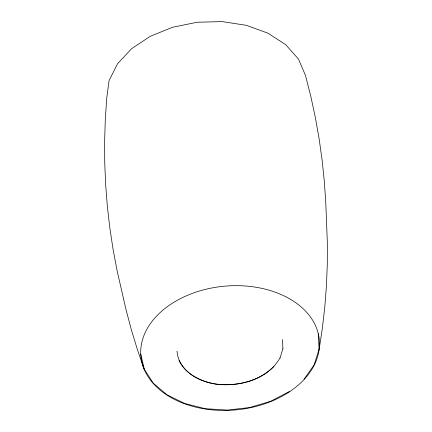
<?xml version="1.0" encoding="UTF-8"?>
<svg xmlns="http://www.w3.org/2000/svg" width="432" height="432" viewBox="0 0 432 432"><rect width="100%" height="100%" fill="white"/><g stroke="black" fill="none" stroke-linecap="round" stroke-linejoin="round"><path stroke-width="0.65" d="M319.108 349.612A89.591 62.122 -5.2 0 0 192.748 293.247A89.591 62.122 -5.2 0 0 178.432 401.285A89.591 62.122 -5.2 0 0 319.108 349.612L322.299 328.703L324.734 307.622L326.398 286.389L327.278 265.032L327.375 243.578L325.793 203.132L324.329 181.472L322.094 159.937L319.091 138.542L315.317 117.32L310.786 96.293L305.5 75.492L298.463 59.065L285.665 44.647L267.899 33.156L246.294 25.31L222.199 21.6L197.138 22.259L172.67 27.248L150.347 36.256L131.56 48.708L117.504 63.828L109.048 80.671L106.731 98.167L105.284 119.734L104.625 141.35L104.744 162.988L105.651 184.621L107.341 206.226L109.809 227.767L113.054 249.221L117.072 270.567L125.923 309.253L131.333 329.681L137.462 349.785L144.288 369.554M280.039 357.988L282.911 348.678M280.028 357.858C267.424 379.939 239.188 387.202 215.357 384.075C198.099 381.418 178.708 370.645 177.028 351.464L177.039 351.594M304.069 379.161L314.204 364.77L319.059 349.315L318.314 333.758M274.012 366.401C258.833 381.537 236.158 386.678 215.347 383.945C200.826 381.429 185.814 374.404 179.129 360.515M289.283 391.576L270.772 401.236L249.707 407.538L227.41 410.081L205.276 408.71L184.702 403.504L166.979 394.799L153.22 383.135L144.288 369.247L140.746 354.008M282.479 339.568L282.922 348.808"/></g></svg>
